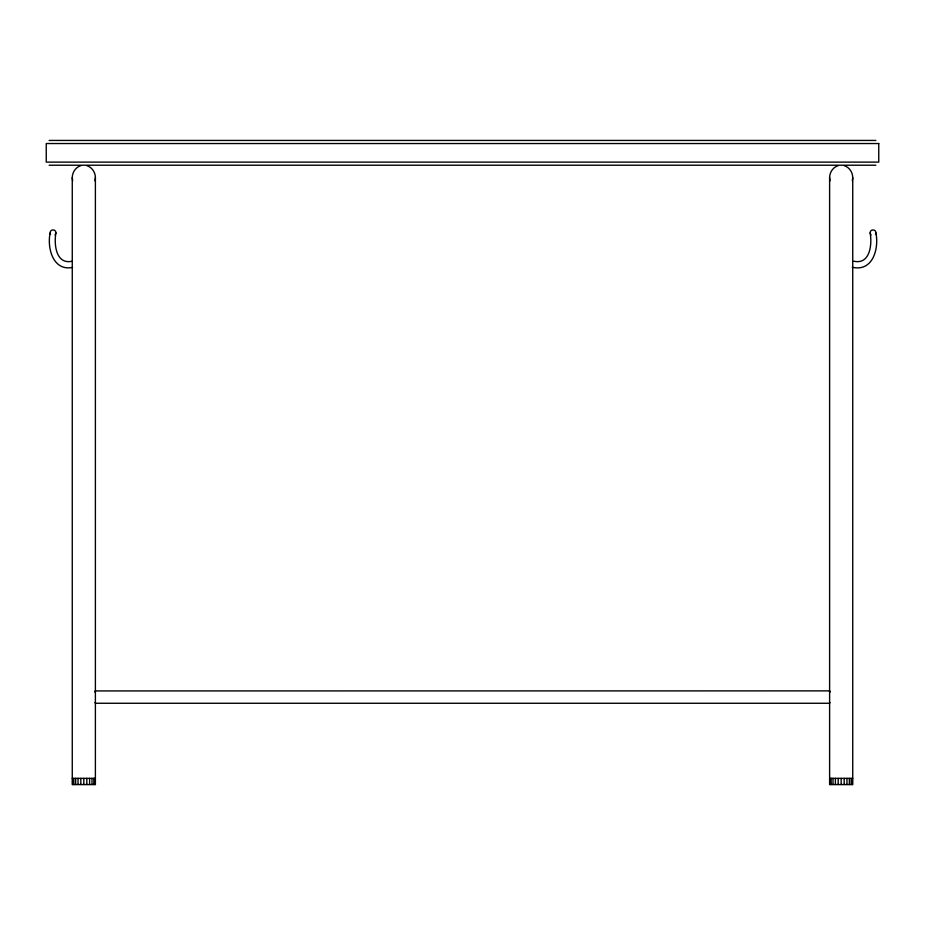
<?xml version="1.0" encoding="UTF-8"?>
<svg xmlns="http://www.w3.org/2000/svg" width="925" height="925" viewBox="0 0 925 925"><rect width="100%" height="100%" fill="white"/><g stroke="black" fill="none" stroke-linecap="round" stroke-linejoin="round"><path stroke-width="1.39" d="M72.578 267.429C52.875 271.383 46.955 247.784 50.147 232.88C49.892 228.926 56.171 228.926 55.928 232.88C53.847 244.061 55.789 264.943 72.289 261.22M55.928 232.88L55.072 235.066M86.823 165.633C91.968 167.182 95.368 172.327 95.391 177.6L95.391 784.562L72.266 784.562L72.266 177.6C72.289 172.327 75.688 167.182 80.833 165.633M94.998 180.814L95.391 177.6M844.167 165.633C849.312 167.182 852.711 172.327 852.734 177.6L852.734 784.562L829.609 784.562L829.609 177.6C829.632 172.327 833.032 167.182 838.177 165.633M852.341 180.814L852.734 177.6M853.775 261.22C870.275 264.943 872.217 244.061 870.136 232.88C869.882 228.926 876.172 228.926 875.917 232.88C879.132 248.675 872.83 272.077 852.26 267.256M875.917 232.88L875.536 234.43M829.991 702.445L829.609 703.266L95.391 703.266L95.009 702.445M94.998 691.993L95.391 690.929L829.644 690.882L830.003 691.646M94.998 691.646L95.391 690.929M829.609 690.929L830.003 691.993M49.141 140.438L875.859 140.438M49.141 165.217L875.859 165.217M72.266 778.364L95.391 778.364M829.609 778.364L852.734 778.364M870.98 235.066L870.136 232.88M50.528 234.43L50.147 232.88M829.609 177.6L830.003 180.814M72.266 177.6L72.659 180.814M852.341 778.364L852.341 784.562M851.185 778.364L851.185 784.562M849.347 778.364L849.347 784.562M846.953 778.364L846.953 784.562M844.167 778.364L844.167 784.562M841.172 778.364L841.172 784.562M838.177 778.364L838.177 784.562M835.391 778.364L835.391 784.562M832.997 778.364L832.997 784.562M831.159 778.364L831.159 784.562M830.003 778.364L830.003 784.562M94.998 778.364L94.998 784.562M93.841 778.364L93.841 784.562M92.003 778.364L92.003 784.562M89.609 778.364L89.609 784.562M86.823 778.364L86.823 784.562M83.828 778.364L83.828 784.562M80.833 778.364L80.833 784.562M78.047 778.364L78.047 784.562M75.653 778.364L75.653 784.562M73.815 778.364L73.815 784.562M72.659 778.364L72.659 784.562M878.75 143.537L46.25 143.537L46.25 162.118L878.75 162.118L878.75 143.537"/></g></svg>
